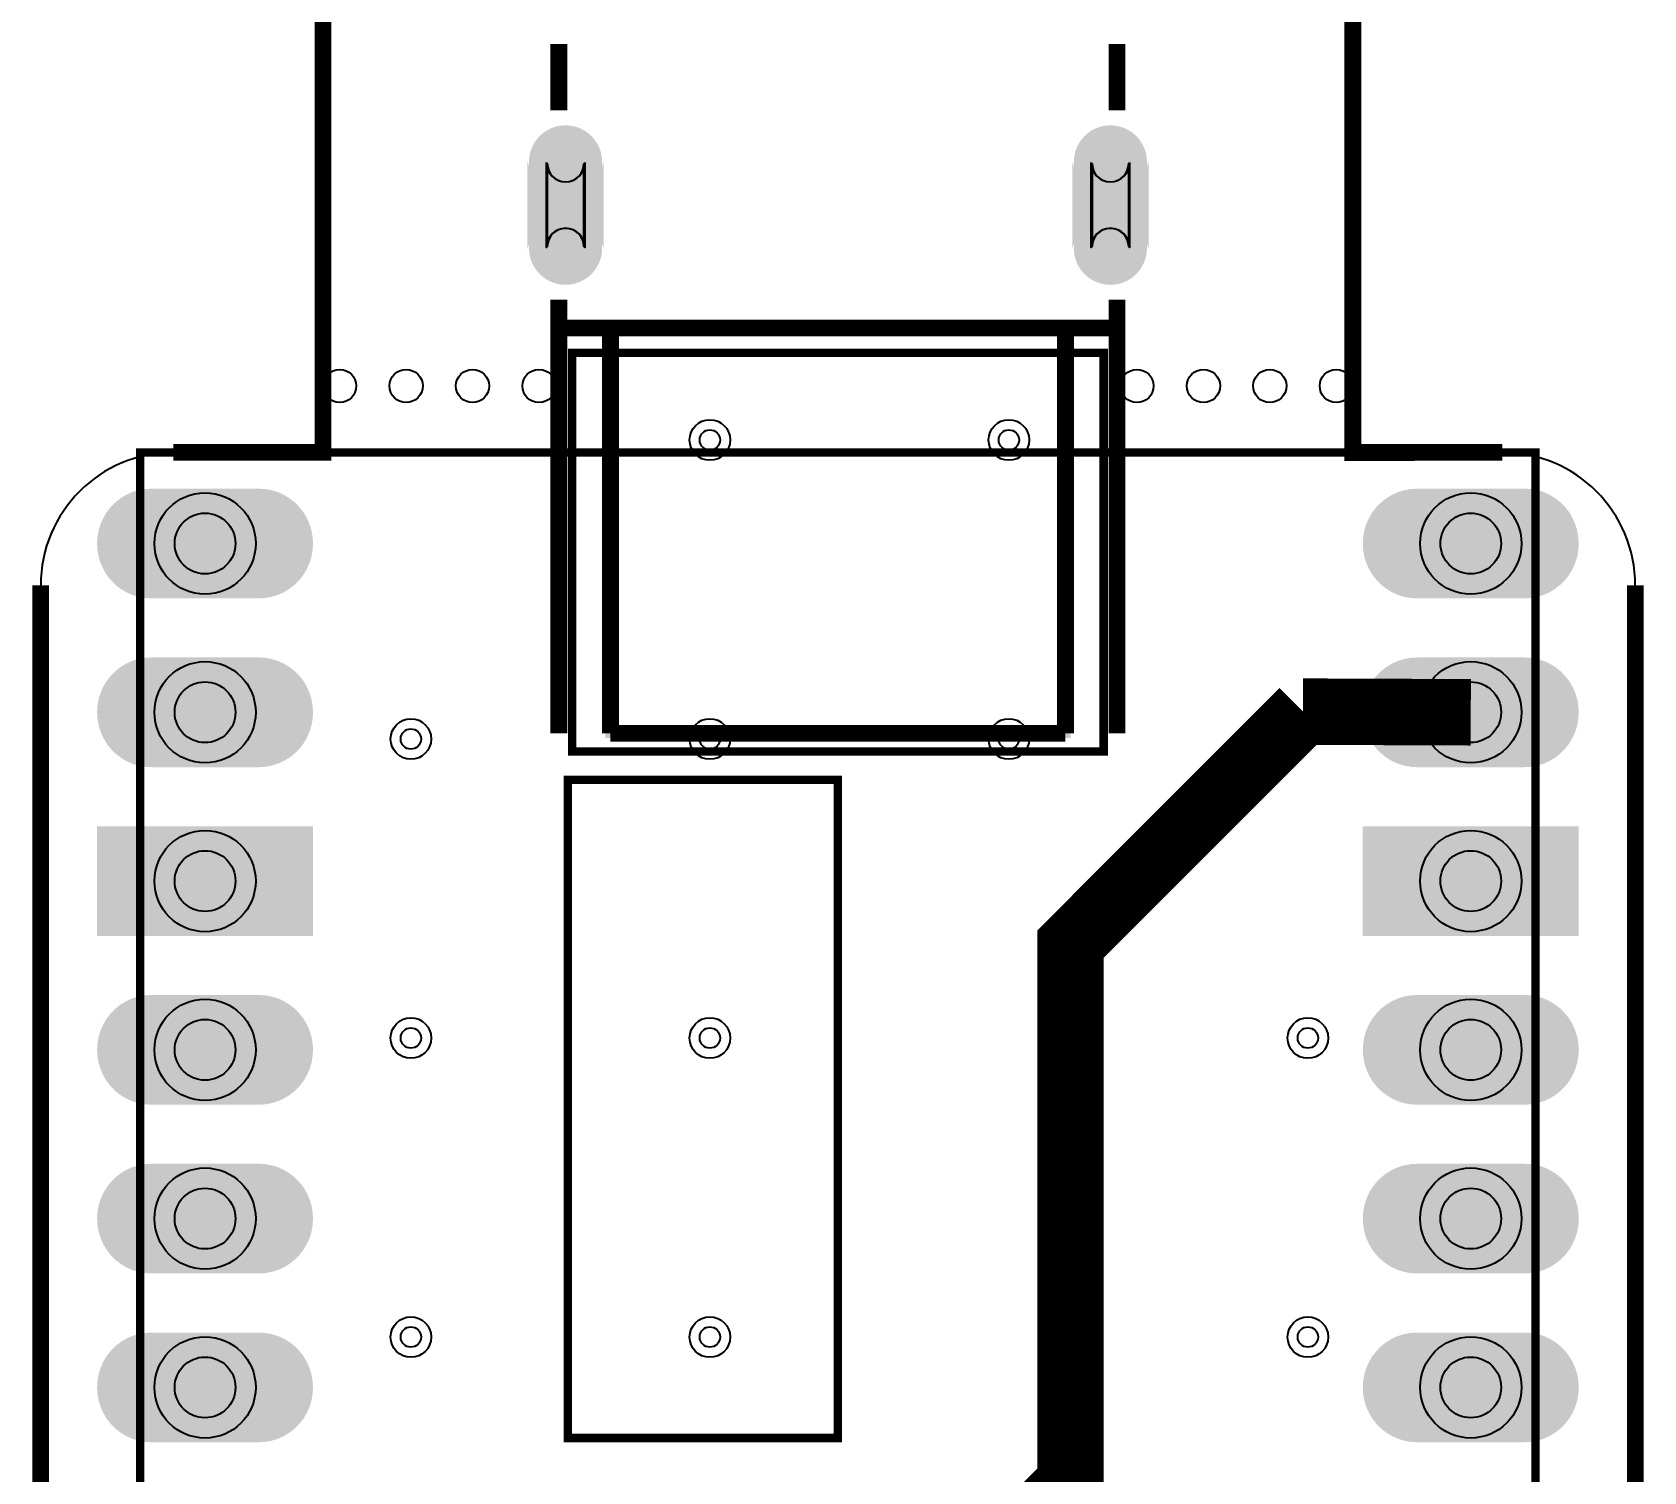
# Model space of a CAD drawing. Header units: millimetres. Extents: x -2 to 26, y -1 to 107.
# Drawn here: x -0.13 to 24.13, y 58.66 to 80.32 of the extents above; entities that cross this region are included whole.
import ezdxf

# ---------------------------------------------------------------- set-up
doc = ezdxf.new("R2010")
doc.units = ezdxf.units.MM
for name, color, linetype, true_color in [('BoardOutLine', 7, 'Continuous', 0xff00ff), ('BottomSolderMaskLayer', 7, 'Continuous', 0xaa00ff), ('Document', 7, 'Continuous', 0xffffff), ('Hole', 7, 'Continuous', 0x222222), ('Multi-Layer', 7, 'Continuous', 0xc0c0c0), ('TopLayer', 7, 'Continuous', 0xff0000), ('TopPasteMaskLayer', 7, 'Continuous', 0x808080), ('TopSilkLayer', 7, 'Continuous', 0xffcc00), ('TopSolderMaskLayer', 7, 'Continuous', 0x800080)]:
    doc.layers.add(name, color=color, linetype=linetype, true_color=true_color)

msp = doc.modelspace()

# ---------------------------------------------------------------- hatches: boundary and pattern name
at = {"layer": 'BottomSolderMaskLayer'}
for points in [[(8.475, 78.386, -0.785398), (7.325, 78.386), (7.325, 77.059, -0.785398), (8.475, 77.059)], [(16.675, 78.386, -0.785398), (15.525, 78.386), (15.525, 77.059, -0.785398), (16.675, 77.059)], [(1.712, 72.629, 1), (3.236, 72.629, 1)], [(20.762, 72.629, 1), (22.286, 72.629, 1)], [(1.712, 70.089, 1), (3.236, 70.089, 1)], [(20.762, 70.089, 1), (22.286, 70.089, 1)], [(1.712, 67.549, 1), (3.236, 67.549, 1)], [(20.762, 67.549, 1), (22.286, 67.549, 1)], [(1.712, 65.009, 1), (3.236, 65.009, 1)], [(20.762, 65.009, 1), (22.286, 65.009, 1)], [(1.712, 62.469, 1), (3.236, 62.469, 1)], [(20.762, 62.469, 1), (22.286, 62.469, 1)], [(1.712, 59.929, 1), (3.236, 59.929, 1)], [(20.762, 59.929, 1), (22.286, 59.929, 1)]]:
    msp.add_hatch(color=256, dxfattribs=at).paths.add_polyline_path(points)
at = {"layer": 'Document'}
msp.add_hatch(color=256, dxfattribs=at).paths.add_polyline_path([(15.5, 76), (15.3, 76), (15.3, 69.9), (8.7, 69.9), (8.7, 76), (8.5, 76), (8.5, 69.7), (15.5, 69.7)])
at = {"layer": 'Multi-Layer'}
for points in [[(8.45, 78.372, -0.785398), (7.35, 78.372), (7.35, 77.072, -0.785398), (8.45, 77.072)], [(16.65, 78.372, -0.785398), (15.55, 78.372), (15.55, 77.072, -0.785398), (16.65, 77.072)], [(1.712, 72.629, 1), (3.236, 72.629, 1)], [(20.762, 72.629, 1), (22.286, 72.629, 1)], [(1.712, 70.089, 1), (3.236, 70.089, 1)], [(20.762, 70.089, 1), (22.286, 70.089, 1)], [(1.712, 67.549, 1), (3.236, 67.549, 1)], [(20.762, 67.549, 1), (22.286, 67.549, 1)], [(1.712, 65.009, 1), (3.236, 65.009, 1)], [(20.762, 65.009, 1), (22.286, 65.009, 1)], [(1.712, 62.469, 1), (3.236, 62.469, 1)], [(20.762, 62.469, 1), (22.286, 62.469, 1)], [(1.712, 59.929, 1), (3.236, 59.929, 1)], [(20.762, 59.929, 1), (22.286, 59.929, 1)]]:
    msp.add_hatch(color=256, dxfattribs=at).paths.add_polyline_path(points)
at = {"layer": 'TopLayer'}
for points in [[(1.674, 71.829), (1.578, 71.835), (1.483, 71.852), (1.39, 71.881), (1.302, 71.92), (1.219, 71.971), (1.144, 72.03), (1.075, 72.098), (1.015, 72.174), (0.966, 72.257), (0.926, 72.345), (0.897, 72.437), (0.88, 72.532), (0.874, 72.629), (0.874, 72.629), (0.88, 72.725), (0.897, 72.82), (0.926, 72.913), (0.966, 73.001), (1.015, 73.083), (1.075, 73.159), (1.144, 73.228), (1.219, 73.287), (1.302, 73.337), (1.39, 73.377), (1.483, 73.406), (1.578, 73.423), (1.674, 73.429), (3.274, 73.429), (3.37, 73.423), (3.465, 73.406), (3.558, 73.377), (3.646, 73.337), (3.728, 73.287), (3.804, 73.228), (3.873, 73.159), (3.932, 73.083), (3.982, 73.001), (4.022, 72.913), (4.051, 72.82), (4.068, 72.725), (4.074, 72.629), (4.074, 72.629), (4.068, 72.532), (4.051, 72.437), (4.022, 72.345), (3.982, 72.257), (3.932, 72.174), (3.873, 72.098), (3.804, 72.03), (3.728, 71.971), (3.646, 71.92), (3.558, 71.881), (3.465, 71.852), (3.37, 71.835), (3.274, 71.829)], [(20.724, 71.829), (20.628, 71.835), (20.533, 71.852), (20.44, 71.881), (20.352, 71.92), (20.269, 71.971), (20.194, 72.03), (20.125, 72.098), (20.066, 72.174), (20.015, 72.257), (19.976, 72.345), (19.947, 72.437), (19.93, 72.532), (19.924, 72.629), (19.924, 72.629), (19.93, 72.725), (19.947, 72.82), (19.976, 72.913), (20.015, 73.001), (20.066, 73.083), (20.125, 73.159), (20.194, 73.228), (20.269, 73.287), (20.352, 73.337), (20.44, 73.377), (20.533, 73.406), (20.628, 73.423), (20.724, 73.429), (22.324, 73.429), (22.42, 73.423), (22.515, 73.406), (22.608, 73.377), (22.696, 73.337), (22.779, 73.287), (22.854, 73.228), (22.923, 73.159), (22.982, 73.083), (23.032, 73.001), (23.072, 72.913), (23.101, 72.82), (23.118, 72.725), (23.124, 72.629), (23.124, 72.629), (23.118, 72.532), (23.101, 72.437), (23.072, 72.345), (23.032, 72.257), (22.982, 72.174), (22.923, 72.098), (22.854, 72.03), (22.779, 71.971), (22.696, 71.92), (22.608, 71.881), (22.515, 71.852), (22.42, 71.835), (22.324, 71.829)], [(1.674, 69.289), (1.578, 69.295), (1.483, 69.312), (1.39, 69.341), (1.302, 69.38), (1.219, 69.431), (1.144, 69.49), (1.075, 69.558), (1.015, 69.634), (0.966, 69.717), (0.926, 69.805), (0.897, 69.897), (0.88, 69.992), (0.874, 70.089), (0.874, 70.089), (0.88, 70.185), (0.897, 70.28), (0.926, 70.373), (0.966, 70.461), (1.015, 70.543), (1.075, 70.619), (1.144, 70.688), (1.219, 70.747), (1.302, 70.797), (1.39, 70.837), (1.483, 70.866), (1.578, 70.883), (1.674, 70.889), (3.274, 70.889), (3.37, 70.883), (3.465, 70.866), (3.558, 70.837), (3.646, 70.797), (3.728, 70.747), (3.804, 70.688), (3.873, 70.619), (3.932, 70.543), (3.982, 70.461), (4.022, 70.373), (4.051, 70.28), (4.068, 70.185), (4.074, 70.089), (4.074, 70.089), (4.068, 69.992), (4.051, 69.897), (4.022, 69.805), (3.982, 69.717), (3.932, 69.634), (3.873, 69.558), (3.804, 69.49), (3.728, 69.431), (3.646, 69.38), (3.558, 69.341), (3.465, 69.312), (3.37, 69.295), (3.274, 69.289)], [(20.724, 69.289), (20.628, 69.295), (20.533, 69.312), (20.44, 69.341), (20.352, 69.38), (20.269, 69.431), (20.194, 69.49), (20.125, 69.558), (20.066, 69.634), (20.015, 69.717), (19.976, 69.805), (19.947, 69.897), (19.93, 69.992), (19.924, 70.089), (19.924, 70.089), (19.93, 70.185), (19.947, 70.28), (19.976, 70.373), (20.015, 70.461), (20.066, 70.543), (20.125, 70.619), (20.194, 70.688), (20.269, 70.747), (20.352, 70.797), (20.44, 70.837), (20.533, 70.866), (20.628, 70.883), (20.724, 70.889), (22.324, 70.889), (22.42, 70.883), (22.515, 70.866), (22.608, 70.837), (22.696, 70.797), (22.779, 70.747), (22.854, 70.688), (22.923, 70.619), (22.982, 70.543), (23.032, 70.461), (23.072, 70.373), (23.101, 70.28), (23.118, 70.185), (23.124, 70.089), (23.124, 70.089), (23.118, 69.992), (23.101, 69.897), (23.072, 69.805), (23.032, 69.717), (22.982, 69.634), (22.923, 69.558), (22.854, 69.49), (22.779, 69.431), (22.696, 69.38), (22.608, 69.341), (22.515, 69.312), (22.42, 69.295), (22.324, 69.289)], [(0.874, 66.749), (0.874, 68.349), (4.074, 68.349), (4.074, 66.749)], [(19.924, 66.749), (19.924, 68.349), (23.124, 68.349), (23.124, 66.749)], [(1.674, 64.209), (1.578, 64.215), (1.483, 64.232), (1.39, 64.261), (1.302, 64.3), (1.219, 64.351), (1.144, 64.41), (1.075, 64.478), (1.015, 64.554), (0.966, 64.637), (0.926, 64.725), (0.897, 64.817), (0.88, 64.912), (0.874, 65.009), (0.874, 65.009), (0.88, 65.105), (0.897, 65.2), (0.926, 65.293), (0.966, 65.381), (1.015, 65.463), (1.075, 65.539), (1.144, 65.608), (1.219, 65.667), (1.302, 65.717), (1.39, 65.757), (1.483, 65.786), (1.578, 65.803), (1.674, 65.809), (3.274, 65.809), (3.37, 65.803), (3.465, 65.786), (3.558, 65.757), (3.646, 65.717), (3.728, 65.667), (3.804, 65.608), (3.873, 65.539), (3.932, 65.463), (3.982, 65.381), (4.022, 65.293), (4.051, 65.2), (4.068, 65.105), (4.074, 65.009), (4.074, 65.009), (4.068, 64.912), (4.051, 64.817), (4.022, 64.725), (3.982, 64.637), (3.932, 64.554), (3.873, 64.478), (3.804, 64.41), (3.728, 64.351), (3.646, 64.3), (3.558, 64.261), (3.465, 64.232), (3.37, 64.215), (3.274, 64.209)], [(20.724, 64.209), (20.628, 64.215), (20.533, 64.232), (20.44, 64.261), (20.352, 64.3), (20.269, 64.351), (20.194, 64.41), (20.125, 64.478), (20.066, 64.554), (20.015, 64.637), (19.976, 64.725), (19.947, 64.817), (19.93, 64.912), (19.924, 65.009), (19.924, 65.009), (19.93, 65.105), (19.947, 65.2), (19.976, 65.293), (20.015, 65.381), (20.066, 65.463), (20.125, 65.539), (20.194, 65.608), (20.269, 65.667), (20.352, 65.717), (20.44, 65.757), (20.533, 65.786), (20.628, 65.803), (20.724, 65.809), (22.324, 65.809), (22.42, 65.803), (22.515, 65.786), (22.608, 65.757), (22.696, 65.717), (22.779, 65.667), (22.854, 65.608), (22.923, 65.539), (22.982, 65.463), (23.032, 65.381), (23.072, 65.293), (23.101, 65.2), (23.118, 65.105), (23.124, 65.009), (23.124, 65.009), (23.118, 64.912), (23.101, 64.817), (23.072, 64.725), (23.032, 64.637), (22.982, 64.554), (22.923, 64.478), (22.854, 64.41), (22.779, 64.351), (22.696, 64.3), (22.608, 64.261), (22.515, 64.232), (22.42, 64.215), (22.324, 64.209)], [(1.674, 61.669), (1.578, 61.675), (1.483, 61.692), (1.39, 61.721), (1.302, 61.76), (1.219, 61.811), (1.144, 61.87), (1.075, 61.938), (1.015, 62.014), (0.966, 62.097), (0.926, 62.185), (0.897, 62.277), (0.88, 62.372), (0.874, 62.469), (0.874, 62.469), (0.88, 62.565), (0.897, 62.66), (0.926, 62.753), (0.966, 62.841), (1.015, 62.923), (1.075, 62.999), (1.144, 63.068), (1.219, 63.127), (1.302, 63.177), (1.39, 63.217), (1.483, 63.246), (1.578, 63.263), (1.674, 63.269), (3.274, 63.269), (3.37, 63.263), (3.465, 63.246), (3.558, 63.217), (3.646, 63.177), (3.728, 63.127), (3.804, 63.068), (3.873, 62.999), (3.932, 62.923), (3.982, 62.841), (4.022, 62.753), (4.051, 62.66), (4.068, 62.565), (4.074, 62.469), (4.074, 62.469), (4.068, 62.372), (4.051, 62.277), (4.022, 62.185), (3.982, 62.097), (3.932, 62.014), (3.873, 61.938), (3.804, 61.87), (3.728, 61.811), (3.646, 61.76), (3.558, 61.721), (3.465, 61.692), (3.37, 61.675), (3.274, 61.669)], [(20.724, 61.669), (20.628, 61.675), (20.533, 61.692), (20.44, 61.721), (20.352, 61.76), (20.269, 61.811), (20.194, 61.87), (20.125, 61.938), (20.066, 62.014), (20.015, 62.097), (19.976, 62.185), (19.947, 62.277), (19.93, 62.372), (19.924, 62.469), (19.924, 62.469), (19.93, 62.565), (19.947, 62.66), (19.976, 62.753), (20.015, 62.841), (20.066, 62.923), (20.125, 62.999), (20.194, 63.068), (20.269, 63.127), (20.352, 63.177), (20.44, 63.217), (20.533, 63.246), (20.628, 63.263), (20.724, 63.269), (22.324, 63.269), (22.42, 63.263), (22.515, 63.246), (22.608, 63.217), (22.696, 63.177), (22.779, 63.127), (22.854, 63.068), (22.923, 62.999), (22.982, 62.923), (23.032, 62.841), (23.072, 62.753), (23.101, 62.66), (23.118, 62.565), (23.124, 62.469), (23.124, 62.469), (23.118, 62.372), (23.101, 62.277), (23.072, 62.185), (23.032, 62.097), (22.982, 62.014), (22.923, 61.938), (22.854, 61.87), (22.779, 61.811), (22.696, 61.76), (22.608, 61.721), (22.515, 61.692), (22.42, 61.675), (22.324, 61.669)], [(1.674, 59.129), (1.578, 59.135), (1.483, 59.152), (1.39, 59.181), (1.302, 59.22), (1.219, 59.271), (1.144, 59.33), (1.075, 59.398), (1.015, 59.474), (0.966, 59.557), (0.926, 59.645), (0.897, 59.737), (0.88, 59.832), (0.874, 59.929), (0.874, 59.929), (0.88, 60.025), (0.897, 60.12), (0.926, 60.213), (0.966, 60.301), (1.015, 60.383), (1.075, 60.459), (1.144, 60.528), (1.219, 60.587), (1.302, 60.637), (1.39, 60.677), (1.483, 60.706), (1.578, 60.723), (1.674, 60.729), (3.274, 60.729), (3.37, 60.723), (3.465, 60.706), (3.558, 60.677), (3.646, 60.637), (3.728, 60.587), (3.804, 60.528), (3.873, 60.459), (3.932, 60.383), (3.982, 60.301), (4.022, 60.213), (4.051, 60.12), (4.068, 60.025), (4.074, 59.929), (4.074, 59.929), (4.068, 59.832), (4.051, 59.737), (4.022, 59.645), (3.982, 59.557), (3.932, 59.474), (3.873, 59.398), (3.804, 59.33), (3.728, 59.271), (3.646, 59.22), (3.558, 59.181), (3.465, 59.152), (3.37, 59.135), (3.274, 59.129)], [(20.724, 59.129), (20.628, 59.135), (20.533, 59.152), (20.44, 59.181), (20.352, 59.22), (20.269, 59.271), (20.194, 59.33), (20.125, 59.398), (20.066, 59.474), (20.015, 59.557), (19.976, 59.645), (19.947, 59.737), (19.93, 59.832), (19.924, 59.929), (19.924, 59.929), (19.93, 60.025), (19.947, 60.12), (19.976, 60.213), (20.015, 60.301), (20.066, 60.383), (20.125, 60.459), (20.194, 60.528), (20.269, 60.587), (20.352, 60.637), (20.44, 60.677), (20.533, 60.706), (20.628, 60.723), (20.724, 60.729), (22.324, 60.729), (22.42, 60.723), (22.515, 60.706), (22.608, 60.677), (22.696, 60.637), (22.779, 60.587), (22.854, 60.528), (22.923, 60.459), (22.982, 60.383), (23.032, 60.301), (23.072, 60.213), (23.101, 60.12), (23.118, 60.025), (23.124, 59.929), (23.124, 59.929), (23.118, 59.832), (23.101, 59.737), (23.072, 59.645), (23.032, 59.557), (22.982, 59.474), (22.923, 59.398), (22.854, 59.33), (22.779, 59.271), (22.696, 59.22), (22.608, 59.181), (22.515, 59.152), (22.42, 59.135), (22.324, 59.129)]]:
    msp.add_hatch(color=256, dxfattribs=at).paths.add_polyline_path(points)
at = {"layer": 'TopPasteMaskLayer'}
for points in [[(7.941, 78.921), (7.914, 78.922), (7.886, 78.922), (7.859, 78.921), (7.832, 78.918), (7.804, 78.914), (7.778, 78.909), (7.751, 78.902), (7.725, 78.894), (7.699, 78.885), (7.674, 78.874), (7.649, 78.862), (7.625, 78.849), (7.602, 78.835), (7.579, 78.819), (7.557, 78.803), (7.536, 78.785), (7.516, 78.766), (7.497, 78.747), (7.479, 78.726), (7.462, 78.705), (7.446, 78.682), (7.431, 78.659), (7.417, 78.636), (7.404, 78.611), (7.393, 78.586), (7.383, 78.561), (7.374, 78.535), (7.367, 78.508), (7.361, 78.482), (7.356, 78.455), (7.353, 78.427), (7.351, 78.4), (7.35, 78.373), (7.35, 77.073), (7.351, 77.045), (7.353, 77.018), (7.356, 76.991), (7.361, 76.964), (7.367, 76.937), (7.374, 76.91), (7.383, 76.885), (7.393, 76.859), (7.404, 76.834), (7.417, 76.81), (7.431, 76.786), (7.446, 76.763), (7.462, 76.741), (7.479, 76.719), (7.497, 76.699), (7.516, 76.679), (7.536, 76.66), (7.557, 76.643), (7.579, 76.626), (7.602, 76.611), (7.625, 76.596), (7.649, 76.583), (7.674, 76.571), (7.699, 76.561), (7.725, 76.551), (7.751, 76.543), (7.778, 76.536), (7.804, 76.531), (7.832, 76.527), (7.859, 76.524), (7.886, 76.523), (7.914, 76.523), (7.941, 76.524), (7.968, 76.527), (7.996, 76.531), (8.022, 76.536), (8.049, 76.543), (8.075, 76.551), (8.101, 76.561), (8.126, 76.571), (8.151, 76.583), (8.175, 76.596), (8.198, 76.611), (8.221, 76.626), (8.243, 76.643), (8.264, 76.66), (8.284, 76.679), (8.303, 76.699), (8.321, 76.719), (8.338, 76.741), (8.354, 76.763), (8.369, 76.786), (8.383, 76.81), (8.396, 76.834), (8.407, 76.859), (8.417, 76.885), (8.426, 76.91), (8.433, 76.937), (8.439, 76.964), (8.444, 76.991), (8.447, 77.018), (8.449, 77.045), (8.45, 77.073), (8.45, 78.373), (8.449, 78.4), (8.447, 78.427), (8.444, 78.455), (8.439, 78.482), (8.433, 78.508), (8.426, 78.535), (8.417, 78.561), (8.407, 78.586), (8.396, 78.611), (8.383, 78.636), (8.369, 78.659), (8.354, 78.682), (8.338, 78.705), (8.321, 78.726), (8.303, 78.747), (8.284, 78.766), (8.264, 78.785), (8.243, 78.803), (8.221, 78.819), (8.198, 78.835), (8.175, 78.849), (8.151, 78.862), (8.126, 78.874), (8.101, 78.885), (8.075, 78.894), (8.049, 78.902), (8.022, 78.909), (7.996, 78.914), (7.968, 78.918)], [(16.086, 78.922), (16.059, 78.921), (16.032, 78.918), (16.004, 78.914), (15.978, 78.909), (15.951, 78.902), (15.925, 78.894), (15.899, 78.885), (15.874, 78.874), (15.849, 78.862), (15.825, 78.849), (15.802, 78.835), (15.779, 78.819), (15.757, 78.803), (15.736, 78.785), (15.716, 78.766), (15.697, 78.747), (15.679, 78.726), (15.662, 78.705), (15.646, 78.682), (15.631, 78.659), (15.617, 78.636), (15.604, 78.611), (15.593, 78.586), (15.583, 78.561), (15.574, 78.535), (15.567, 78.508), (15.561, 78.482), (15.556, 78.455), (15.553, 78.427), (15.551, 78.4), (15.55, 78.373), (15.55, 77.073), (15.551, 77.045), (15.553, 77.018), (15.556, 76.991), (15.561, 76.964), (15.567, 76.937), (15.574, 76.91), (15.583, 76.885), (15.593, 76.859), (15.604, 76.834), (15.617, 76.81), (15.631, 76.786), (15.646, 76.763), (15.662, 76.741), (15.679, 76.719), (15.697, 76.699), (15.716, 76.679), (15.736, 76.66), (15.757, 76.643), (15.779, 76.626), (15.802, 76.611), (15.825, 76.596), (15.849, 76.583), (15.874, 76.571), (15.899, 76.561), (15.925, 76.551), (15.951, 76.543), (15.978, 76.536), (16.004, 76.531), (16.032, 76.527), (16.059, 76.524), (16.086, 76.523), (16.114, 76.523), (16.141, 76.524), (16.168, 76.527), (16.196, 76.531), (16.222, 76.536), (16.249, 76.543), (16.275, 76.551), (16.301, 76.561), (16.326, 76.571), (16.351, 76.583), (16.375, 76.596), (16.398, 76.611), (16.421, 76.626), (16.443, 76.643), (16.464, 76.66), (16.484, 76.679), (16.503, 76.699), (16.521, 76.719), (16.538, 76.741), (16.554, 76.763), (16.569, 76.786), (16.583, 76.81), (16.596, 76.834), (16.607, 76.859), (16.617, 76.885), (16.626, 76.91), (16.633, 76.937), (16.639, 76.964), (16.644, 76.991), (16.647, 77.018), (16.649, 77.045), (16.65, 77.073), (16.65, 78.373), (16.649, 78.4), (16.647, 78.427), (16.644, 78.455), (16.639, 78.482), (16.633, 78.508), (16.626, 78.535), (16.617, 78.561), (16.607, 78.586), (16.596, 78.611), (16.583, 78.636), (16.569, 78.659), (16.554, 78.682), (16.538, 78.705), (16.521, 78.726), (16.503, 78.747), (16.484, 78.766), (16.464, 78.785), (16.443, 78.803), (16.421, 78.819), (16.398, 78.835), (16.375, 78.849), (16.351, 78.862), (16.326, 78.874), (16.301, 78.885), (16.275, 78.894), (16.249, 78.902), (16.222, 78.909), (16.196, 78.914), (16.168, 78.918), (16.141, 78.921), (16.114, 78.922)], [(1.674, 71.829), (1.578, 71.835), (1.483, 71.852), (1.39, 71.881), (1.302, 71.92), (1.219, 71.971), (1.144, 72.03), (1.075, 72.098), (1.015, 72.174), (0.966, 72.257), (0.926, 72.345), (0.897, 72.437), (0.88, 72.532), (0.874, 72.629), (0.874, 72.629), (0.88, 72.725), (0.897, 72.82), (0.926, 72.913), (0.966, 73.001), (1.015, 73.083), (1.075, 73.159), (1.144, 73.228), (1.219, 73.287), (1.302, 73.337), (1.39, 73.377), (1.483, 73.406), (1.578, 73.423), (1.674, 73.429), (3.274, 73.429), (3.37, 73.423), (3.465, 73.406), (3.558, 73.377), (3.646, 73.337), (3.728, 73.287), (3.804, 73.228), (3.873, 73.159), (3.932, 73.083), (3.982, 73.001), (4.022, 72.913), (4.051, 72.82), (4.068, 72.725), (4.074, 72.629), (4.074, 72.629), (4.068, 72.532), (4.051, 72.437), (4.022, 72.345), (3.982, 72.257), (3.932, 72.174), (3.873, 72.098), (3.804, 72.03), (3.728, 71.971), (3.646, 71.92), (3.558, 71.881), (3.465, 71.852), (3.37, 71.835), (3.274, 71.829)], [(20.724, 71.829), (20.628, 71.835), (20.533, 71.852), (20.44, 71.881), (20.352, 71.92), (20.269, 71.971), (20.194, 72.03), (20.125, 72.098), (20.066, 72.174), (20.015, 72.257), (19.976, 72.345), (19.947, 72.437), (19.93, 72.532), (19.924, 72.629), (19.924, 72.629), (19.93, 72.725), (19.947, 72.82), (19.976, 72.913), (20.015, 73.001), (20.066, 73.083), (20.125, 73.159), (20.194, 73.228), (20.269, 73.287), (20.352, 73.337), (20.44, 73.377), (20.533, 73.406), (20.628, 73.423), (20.724, 73.429), (22.324, 73.429), (22.42, 73.423), (22.515, 73.406), (22.608, 73.377), (22.696, 73.337), (22.779, 73.287), (22.854, 73.228), (22.923, 73.159), (22.982, 73.083), (23.032, 73.001), (23.072, 72.913), (23.101, 72.82), (23.118, 72.725), (23.124, 72.629), (23.124, 72.629), (23.118, 72.532), (23.101, 72.437), (23.072, 72.345), (23.032, 72.257), (22.982, 72.174), (22.923, 72.098), (22.854, 72.03), (22.779, 71.971), (22.696, 71.92), (22.608, 71.881), (22.515, 71.852), (22.42, 71.835), (22.324, 71.829)], [(1.674, 69.289), (1.578, 69.295), (1.483, 69.312), (1.39, 69.341), (1.302, 69.38), (1.219, 69.431), (1.144, 69.49), (1.075, 69.558), (1.015, 69.634), (0.966, 69.717), (0.926, 69.805), (0.897, 69.897), (0.88, 69.992), (0.874, 70.089), (0.874, 70.089), (0.88, 70.185), (0.897, 70.28), (0.926, 70.373), (0.966, 70.461), (1.015, 70.543), (1.075, 70.619), (1.144, 70.688), (1.219, 70.747), (1.302, 70.797), (1.39, 70.837), (1.483, 70.866), (1.578, 70.883), (1.674, 70.889), (3.274, 70.889), (3.37, 70.883), (3.465, 70.866), (3.558, 70.837), (3.646, 70.797), (3.728, 70.747), (3.804, 70.688), (3.873, 70.619), (3.932, 70.543), (3.982, 70.461), (4.022, 70.373), (4.051, 70.28), (4.068, 70.185), (4.074, 70.089), (4.074, 70.089), (4.068, 69.992), (4.051, 69.897), (4.022, 69.805), (3.982, 69.717), (3.932, 69.634), (3.873, 69.558), (3.804, 69.49), (3.728, 69.431), (3.646, 69.38), (3.558, 69.341), (3.465, 69.312), (3.37, 69.295), (3.274, 69.289)], [(20.724, 69.289), (20.628, 69.295), (20.533, 69.312), (20.44, 69.341), (20.352, 69.38), (20.269, 69.431), (20.194, 69.49), (20.125, 69.558), (20.066, 69.634), (20.015, 69.717), (19.976, 69.805), (19.947, 69.897), (19.93, 69.992), (19.924, 70.089), (19.924, 70.089), (19.93, 70.185), (19.947, 70.28), (19.976, 70.373), (20.015, 70.461), (20.066, 70.543), (20.125, 70.619), (20.194, 70.688), (20.269, 70.747), (20.352, 70.797), (20.44, 70.837), (20.533, 70.866), (20.628, 70.883), (20.724, 70.889), (22.324, 70.889), (22.42, 70.883), (22.515, 70.866), (22.608, 70.837), (22.696, 70.797), (22.779, 70.747), (22.854, 70.688), (22.923, 70.619), (22.982, 70.543), (23.032, 70.461), (23.072, 70.373), (23.101, 70.28), (23.118, 70.185), (23.124, 70.089), (23.124, 70.089), (23.118, 69.992), (23.101, 69.897), (23.072, 69.805), (23.032, 69.717), (22.982, 69.634), (22.923, 69.558), (22.854, 69.49), (22.779, 69.431), (22.696, 69.38), (22.608, 69.341), (22.515, 69.312), (22.42, 69.295), (22.324, 69.289)], [(0.874, 66.749), (0.874, 68.349), (4.074, 68.349), (4.074, 66.749)], [(19.924, 66.749), (19.924, 68.349), (23.124, 68.349), (23.124, 66.749)], [(1.674, 64.209), (1.578, 64.215), (1.483, 64.232), (1.39, 64.261), (1.302, 64.3), (1.219, 64.351), (1.144, 64.41), (1.075, 64.478), (1.015, 64.554), (0.966, 64.637), (0.926, 64.725), (0.897, 64.817), (0.88, 64.912), (0.874, 65.009), (0.874, 65.009), (0.88, 65.105), (0.897, 65.2), (0.926, 65.293), (0.966, 65.381), (1.015, 65.463), (1.075, 65.539), (1.144, 65.608), (1.219, 65.667), (1.302, 65.717), (1.39, 65.757), (1.483, 65.786), (1.578, 65.803), (1.674, 65.809), (3.274, 65.809), (3.37, 65.803), (3.465, 65.786), (3.558, 65.757), (3.646, 65.717), (3.728, 65.667), (3.804, 65.608), (3.873, 65.539), (3.932, 65.463), (3.982, 65.381), (4.022, 65.293), (4.051, 65.2), (4.068, 65.105), (4.074, 65.009), (4.074, 65.009), (4.068, 64.912), (4.051, 64.817), (4.022, 64.725), (3.982, 64.637), (3.932, 64.554), (3.873, 64.478), (3.804, 64.41), (3.728, 64.351), (3.646, 64.3), (3.558, 64.261), (3.465, 64.232), (3.37, 64.215), (3.274, 64.209)], [(20.724, 64.209), (20.628, 64.215), (20.533, 64.232), (20.44, 64.261), (20.352, 64.3), (20.269, 64.351), (20.194, 64.41), (20.125, 64.478), (20.066, 64.554), (20.015, 64.637), (19.976, 64.725), (19.947, 64.817), (19.93, 64.912), (19.924, 65.009), (19.924, 65.009), (19.93, 65.105), (19.947, 65.2), (19.976, 65.293), (20.015, 65.381), (20.066, 65.463), (20.125, 65.539), (20.194, 65.608), (20.269, 65.667), (20.352, 65.717), (20.44, 65.757), (20.533, 65.786), (20.628, 65.803), (20.724, 65.809), (22.324, 65.809), (22.42, 65.803), (22.515, 65.786), (22.608, 65.757), (22.696, 65.717), (22.779, 65.667), (22.854, 65.608), (22.923, 65.539), (22.982, 65.463), (23.032, 65.381), (23.072, 65.293), (23.101, 65.2), (23.118, 65.105), (23.124, 65.009), (23.124, 65.009), (23.118, 64.912), (23.101, 64.817), (23.072, 64.725), (23.032, 64.637), (22.982, 64.554), (22.923, 64.478), (22.854, 64.41), (22.779, 64.351), (22.696, 64.3), (22.608, 64.261), (22.515, 64.232), (22.42, 64.215), (22.324, 64.209)], [(1.674, 61.669), (1.578, 61.675), (1.483, 61.692), (1.39, 61.721), (1.302, 61.76), (1.219, 61.811), (1.144, 61.87), (1.075, 61.938), (1.015, 62.014), (0.966, 62.097), (0.926, 62.185), (0.897, 62.277), (0.88, 62.372), (0.874, 62.469), (0.874, 62.469), (0.88, 62.565), (0.897, 62.66), (0.926, 62.753), (0.966, 62.841), (1.015, 62.923), (1.075, 62.999), (1.144, 63.068), (1.219, 63.127), (1.302, 63.177), (1.39, 63.217), (1.483, 63.246), (1.578, 63.263), (1.674, 63.269), (3.274, 63.269), (3.37, 63.263), (3.465, 63.246), (3.558, 63.217), (3.646, 63.177), (3.728, 63.127), (3.804, 63.068), (3.873, 62.999), (3.932, 62.923), (3.982, 62.841), (4.022, 62.753), (4.051, 62.66), (4.068, 62.565), (4.074, 62.469), (4.074, 62.469), (4.068, 62.372), (4.051, 62.277), (4.022, 62.185), (3.982, 62.097), (3.932, 62.014), (3.873, 61.938), (3.804, 61.87), (3.728, 61.811), (3.646, 61.76), (3.558, 61.721), (3.465, 61.692), (3.37, 61.675), (3.274, 61.669)], [(20.724, 61.669), (20.628, 61.675), (20.533, 61.692), (20.44, 61.721), (20.352, 61.76), (20.269, 61.811), (20.194, 61.87), (20.125, 61.938), (20.066, 62.014), (20.015, 62.097), (19.976, 62.185), (19.947, 62.277), (19.93, 62.372), (19.924, 62.469), (19.924, 62.469), (19.93, 62.565), (19.947, 62.66), (19.976, 62.753), (20.015, 62.841), (20.066, 62.923), (20.125, 62.999), (20.194, 63.068), (20.269, 63.127), (20.352, 63.177), (20.44, 63.217), (20.533, 63.246), (20.628, 63.263), (20.724, 63.269), (22.324, 63.269), (22.42, 63.263), (22.515, 63.246), (22.608, 63.217), (22.696, 63.177), (22.779, 63.127), (22.854, 63.068), (22.923, 62.999), (22.982, 62.923), (23.032, 62.841), (23.072, 62.753), (23.101, 62.66), (23.118, 62.565), (23.124, 62.469), (23.124, 62.469), (23.118, 62.372), (23.101, 62.277), (23.072, 62.185), (23.032, 62.097), (22.982, 62.014), (22.923, 61.938), (22.854, 61.87), (22.779, 61.811), (22.696, 61.76), (22.608, 61.721), (22.515, 61.692), (22.42, 61.675), (22.324, 61.669)], [(1.674, 59.129), (1.578, 59.135), (1.483, 59.152), (1.39, 59.181), (1.302, 59.22), (1.219, 59.271), (1.144, 59.33), (1.075, 59.398), (1.015, 59.474), (0.966, 59.557), (0.926, 59.645), (0.897, 59.737), (0.88, 59.832), (0.874, 59.929), (0.874, 59.929), (0.88, 60.025), (0.897, 60.12), (0.926, 60.213), (0.966, 60.301), (1.015, 60.383), (1.075, 60.459), (1.144, 60.528), (1.219, 60.587), (1.302, 60.637), (1.39, 60.677), (1.483, 60.706), (1.578, 60.723), (1.674, 60.729), (3.274, 60.729), (3.37, 60.723), (3.465, 60.706), (3.558, 60.677), (3.646, 60.637), (3.728, 60.587), (3.804, 60.528), (3.873, 60.459), (3.932, 60.383), (3.982, 60.301), (4.022, 60.213), (4.051, 60.12), (4.068, 60.025), (4.074, 59.929), (4.074, 59.929), (4.068, 59.832), (4.051, 59.737), (4.022, 59.645), (3.982, 59.557), (3.932, 59.474), (3.873, 59.398), (3.804, 59.33), (3.728, 59.271), (3.646, 59.22), (3.558, 59.181), (3.465, 59.152), (3.37, 59.135), (3.274, 59.129)], [(20.724, 59.129), (20.628, 59.135), (20.533, 59.152), (20.44, 59.181), (20.352, 59.22), (20.269, 59.271), (20.194, 59.33), (20.125, 59.398), (20.066, 59.474), (20.015, 59.557), (19.976, 59.645), (19.947, 59.737), (19.93, 59.832), (19.924, 59.929), (19.924, 59.929), (19.93, 60.025), (19.947, 60.12), (19.976, 60.213), (20.015, 60.301), (20.066, 60.383), (20.125, 60.459), (20.194, 60.528), (20.269, 60.587), (20.352, 60.637), (20.44, 60.677), (20.533, 60.706), (20.628, 60.723), (20.724, 60.729), (22.324, 60.729), (22.42, 60.723), (22.515, 60.706), (22.608, 60.677), (22.696, 60.637), (22.779, 60.587), (22.854, 60.528), (22.923, 60.459), (22.982, 60.383), (23.032, 60.301), (23.072, 60.213), (23.101, 60.12), (23.118, 60.025), (23.124, 59.929), (23.124, 59.929), (23.118, 59.832), (23.101, 59.737), (23.072, 59.645), (23.032, 59.557), (22.982, 59.474), (22.923, 59.398), (22.854, 59.33), (22.779, 59.271), (22.696, 59.22), (22.608, 59.181), (22.515, 59.152), (22.42, 59.135), (22.324, 59.129)]]:
    msp.add_hatch(color=256, dxfattribs=at).paths.add_polyline_path(points)
at = {"layer": 'TopSolderMaskLayer'}
for points in [[(8.475, 78.386, -0.785398), (7.325, 78.386), (7.325, 77.059, -0.785398), (8.475, 77.059)], [(16.675, 78.386, -0.785398), (15.525, 78.386), (15.525, 77.059, -0.785398), (16.675, 77.059)], [(1.661, 71.803), (1.563, 71.809), (1.467, 71.828), (1.373, 71.857), (1.284, 71.898), (1.2, 71.95), (1.122, 72.011), (1.053, 72.081), (0.992, 72.16), (0.942, 72.245), (0.902, 72.336), (0.872, 72.431), (0.855, 72.529), (0.849, 72.629), (0.849, 72.629), (0.855, 72.728), (0.872, 72.827), (0.902, 72.922), (0.942, 73.013), (0.992, 73.098), (1.053, 73.176), (1.122, 73.247), (1.2, 73.308), (1.284, 73.36), (1.373, 73.401), (1.467, 73.43), (1.563, 73.448), (1.661, 73.454), (3.287, 73.454), (3.385, 73.448), (3.481, 73.43), (3.575, 73.401), (3.664, 73.36), (3.748, 73.308), (3.826, 73.247), (3.895, 73.176), (3.956, 73.098), (4.006, 73.013), (4.047, 72.922), (4.076, 72.827), (4.093, 72.728), (4.099, 72.629), (4.099, 72.629), (4.093, 72.529), (4.076, 72.431), (4.047, 72.336), (4.006, 72.245), (3.956, 72.16), (3.895, 72.081), (3.826, 72.011), (3.748, 71.95), (3.664, 71.898), (3.575, 71.857), (3.481, 71.828), (3.385, 71.809), (3.287, 71.803)], [(1.712, 72.629, 1), (3.236, 72.629, 1)], [(20.711, 71.803), (20.613, 71.809), (20.517, 71.828), (20.423, 71.857), (20.334, 71.898), (20.25, 71.95), (20.172, 72.011), (20.103, 72.081), (20.042, 72.16), (19.992, 72.245), (19.951, 72.336), (19.922, 72.431), (19.905, 72.529), (19.899, 72.629), (19.899, 72.629), (19.905, 72.728), (19.922, 72.827), (19.951, 72.922), (19.992, 73.013), (20.042, 73.098), (20.103, 73.176), (20.172, 73.247), (20.25, 73.308), (20.334, 73.36), (20.423, 73.401), (20.517, 73.43), (20.613, 73.448), (20.711, 73.454), (22.337, 73.454), (22.435, 73.448), (22.531, 73.43), (22.625, 73.401), (22.714, 73.36), (22.798, 73.308), (22.876, 73.247), (22.945, 73.176), (23.006, 73.098), (23.056, 73.013), (23.096, 72.922), (23.126, 72.827), (23.143, 72.728), (23.149, 72.629), (23.149, 72.629), (23.143, 72.529), (23.126, 72.431), (23.096, 72.336), (23.056, 72.245), (23.006, 72.16), (22.945, 72.081), (22.876, 72.011), (22.798, 71.95), (22.714, 71.898), (22.625, 71.857), (22.531, 71.828), (22.435, 71.809), (22.337, 71.803)], [(20.762, 72.629, 1), (22.286, 72.629, 1)], [(1.661, 69.263), (1.563, 69.269), (1.467, 69.288), (1.373, 69.317), (1.284, 69.358), (1.2, 69.41), (1.122, 69.471), (1.053, 69.541), (0.992, 69.62), (0.942, 69.705), (0.902, 69.796), (0.872, 69.891), (0.855, 69.989), (0.849, 70.089), (0.849, 70.089), (0.855, 70.188), (0.872, 70.286), (0.902, 70.382), (0.942, 70.473), (0.992, 70.558), (1.053, 70.636), (1.122, 70.707), (1.2, 70.768), (1.284, 70.82), (1.373, 70.861), (1.467, 70.89), (1.563, 70.908), (1.661, 70.914), (3.287, 70.914), (3.385, 70.908), (3.481, 70.89), (3.575, 70.861), (3.664, 70.82), (3.748, 70.768), (3.826, 70.707), (3.895, 70.636), (3.956, 70.558), (4.006, 70.473), (4.047, 70.382), (4.076, 70.286), (4.093, 70.188), (4.099, 70.089), (4.099, 70.089), (4.093, 69.989), (4.076, 69.891), (4.047, 69.796), (4.006, 69.705), (3.956, 69.62), (3.895, 69.541), (3.826, 69.471), (3.748, 69.41), (3.664, 69.358), (3.575, 69.317), (3.481, 69.288), (3.385, 69.269), (3.287, 69.263)], [(1.712, 70.089, 1), (3.236, 70.089, 1)], [(20.711, 69.263), (20.613, 69.269), (20.517, 69.288), (20.423, 69.317), (20.334, 69.358), (20.25, 69.41), (20.172, 69.471), (20.103, 69.541), (20.042, 69.62), (19.992, 69.705), (19.951, 69.796), (19.922, 69.891), (19.905, 69.989), (19.899, 70.089), (19.899, 70.089), (19.905, 70.188), (19.922, 70.286), (19.951, 70.382), (19.992, 70.473), (20.042, 70.558), (20.103, 70.636), (20.172, 70.707), (20.25, 70.768), (20.334, 70.82), (20.423, 70.861), (20.517, 70.89), (20.613, 70.908), (20.711, 70.914), (22.337, 70.914), (22.435, 70.908), (22.531, 70.89), (22.625, 70.861), (22.714, 70.82), (22.798, 70.768), (22.876, 70.707), (22.945, 70.636), (23.006, 70.558), (23.056, 70.473), (23.096, 70.382), (23.126, 70.286), (23.143, 70.188), (23.149, 70.089), (23.149, 70.089), (23.143, 69.989), (23.126, 69.891), (23.096, 69.796), (23.056, 69.705), (23.006, 69.62), (22.945, 69.541), (22.876, 69.471), (22.798, 69.41), (22.714, 69.358), (22.625, 69.317), (22.531, 69.288), (22.435, 69.269), (22.337, 69.263)], [(20.762, 70.089, 1), (22.286, 70.089, 1)], [(0.849, 66.723), (0.849, 68.374), (4.099, 68.374), (4.099, 66.723)], [(1.712, 67.549, 1), (3.236, 67.549, 1)], [(19.899, 66.723), (19.899, 68.374), (23.149, 68.374), (23.149, 66.723)], [(20.762, 67.549, 1), (22.286, 67.549, 1)], [(1.661, 64.183), (1.563, 64.189), (1.467, 64.207), (1.373, 64.237), (1.284, 64.278), (1.2, 64.33), (1.122, 64.391), (1.053, 64.461), (0.992, 64.54), (0.942, 64.625), (0.902, 64.716), (0.872, 64.811), (0.855, 64.909), (0.849, 65.009), (0.849, 65.009), (0.855, 65.108), (0.872, 65.206), (0.902, 65.302), (0.942, 65.393), (0.992, 65.478), (1.053, 65.556), (1.122, 65.627), (1.2, 65.688), (1.284, 65.74), (1.373, 65.781), (1.467, 65.81), (1.563, 65.828), (1.661, 65.834), (3.287, 65.834), (3.385, 65.828), (3.481, 65.81), (3.575, 65.781), (3.664, 65.74), (3.748, 65.688), (3.826, 65.627), (3.895, 65.556), (3.956, 65.478), (4.006, 65.393), (4.047, 65.302), (4.076, 65.206), (4.093, 65.108), (4.099, 65.009), (4.099, 65.009), (4.093, 64.909), (4.076, 64.811), (4.047, 64.716), (4.006, 64.625), (3.956, 64.54), (3.895, 64.461), (3.826, 64.391), (3.748, 64.33), (3.664, 64.278), (3.575, 64.237), (3.481, 64.207), (3.385, 64.189), (3.287, 64.183)], [(1.712, 65.009, 1), (3.236, 65.009, 1)], [(20.711, 64.183), (20.613, 64.189), (20.517, 64.207), (20.423, 64.237), (20.334, 64.278), (20.25, 64.33), (20.172, 64.391), (20.103, 64.461), (20.042, 64.54), (19.992, 64.625), (19.951, 64.716), (19.922, 64.811), (19.905, 64.909), (19.899, 65.009), (19.899, 65.009), (19.905, 65.108), (19.922, 65.206), (19.951, 65.302), (19.992, 65.393), (20.042, 65.478), (20.103, 65.556), (20.172, 65.627), (20.25, 65.688), (20.334, 65.74), (20.423, 65.781), (20.517, 65.81), (20.613, 65.828), (20.711, 65.834), (22.337, 65.834), (22.435, 65.828), (22.531, 65.81), (22.625, 65.781), (22.714, 65.74), (22.798, 65.688), (22.876, 65.627), (22.945, 65.556), (23.006, 65.478), (23.056, 65.393), (23.096, 65.302), (23.126, 65.206), (23.143, 65.108), (23.149, 65.009), (23.149, 65.009), (23.143, 64.909), (23.126, 64.811), (23.096, 64.716), (23.056, 64.625), (23.006, 64.54), (22.945, 64.461), (22.876, 64.391), (22.798, 64.33), (22.714, 64.278), (22.625, 64.237), (22.531, 64.207), (22.435, 64.189), (22.337, 64.183)], [(20.762, 65.009, 1), (22.286, 65.009, 1)], [(1.661, 61.643), (1.563, 61.649), (1.467, 61.667), (1.373, 61.697), (1.284, 61.738), (1.2, 61.79), (1.122, 61.851), (1.053, 61.921), (0.992, 62), (0.942, 62.085), (0.902, 62.176), (0.872, 62.271), (0.855, 62.369), (0.849, 62.469), (0.849, 62.469), (0.855, 62.568), (0.872, 62.666), (0.902, 62.762), (0.942, 62.853), (0.992, 62.938), (1.053, 63.016), (1.122, 63.087), (1.2, 63.148), (1.284, 63.2), (1.373, 63.241), (1.467, 63.27), (1.563, 63.288), (1.661, 63.294), (3.287, 63.294), (3.385, 63.288), (3.481, 63.27), (3.575, 63.241), (3.664, 63.2), (3.748, 63.148), (3.826, 63.087), (3.895, 63.016), (3.956, 62.938), (4.006, 62.853), (4.047, 62.762), (4.076, 62.666), (4.093, 62.568), (4.099, 62.469), (4.099, 62.469), (4.093, 62.369), (4.076, 62.271), (4.047, 62.176), (4.006, 62.085), (3.956, 62), (3.895, 61.921), (3.826, 61.851), (3.748, 61.79), (3.664, 61.738), (3.575, 61.697), (3.481, 61.667), (3.385, 61.649), (3.287, 61.643)], [(1.712, 62.469, 1), (3.236, 62.469, 1)], [(20.711, 61.643), (20.613, 61.649), (20.517, 61.667), (20.423, 61.697), (20.334, 61.738), (20.25, 61.79), (20.172, 61.851), (20.103, 61.921), (20.042, 62), (19.992, 62.085), (19.951, 62.176), (19.922, 62.271), (19.905, 62.369), (19.899, 62.469), (19.899, 62.469), (19.905, 62.568), (19.922, 62.666), (19.951, 62.762), (19.992, 62.853), (20.042, 62.938), (20.103, 63.016), (20.172, 63.087), (20.25, 63.148), (20.334, 63.2), (20.423, 63.241), (20.517, 63.27), (20.613, 63.288), (20.711, 63.294), (22.337, 63.294), (22.435, 63.288), (22.531, 63.27), (22.625, 63.241), (22.714, 63.2), (22.798, 63.148), (22.876, 63.087), (22.945, 63.016), (23.006, 62.938), (23.056, 62.853), (23.096, 62.762), (23.126, 62.666), (23.143, 62.568), (23.149, 62.469), (23.149, 62.469), (23.143, 62.369), (23.126, 62.271), (23.096, 62.176), (23.056, 62.085), (23.006, 62), (22.945, 61.921), (22.876, 61.851), (22.798, 61.79), (22.714, 61.738), (22.625, 61.697), (22.531, 61.667), (22.435, 61.649), (22.337, 61.643)], [(20.762, 62.469, 1), (22.286, 62.469, 1)], [(1.661, 59.103), (1.563, 59.109), (1.467, 59.127), (1.373, 59.157), (1.284, 59.198), (1.2, 59.25), (1.122, 59.311), (1.053, 59.381), (0.992, 59.46), (0.942, 59.545), (0.902, 59.636), (0.872, 59.731), (0.855, 59.829), (0.849, 59.929), (0.849, 59.929), (0.855, 60.028), (0.872, 60.126), (0.902, 60.222), (0.942, 60.313), (0.992, 60.398), (1.053, 60.476), (1.122, 60.547), (1.2, 60.608), (1.284, 60.66), (1.373, 60.701), (1.467, 60.73), (1.563, 60.748), (1.661, 60.754), (3.287, 60.754), (3.385, 60.748), (3.481, 60.73), (3.575, 60.701), (3.664, 60.66), (3.748, 60.608), (3.826, 60.547), (3.895, 60.476), (3.956, 60.398), (4.006, 60.313), (4.047, 60.222), (4.076, 60.126), (4.093, 60.028), (4.099, 59.929), (4.099, 59.929), (4.093, 59.829), (4.076, 59.731), (4.047, 59.636), (4.006, 59.545), (3.956, 59.46), (3.895, 59.381), (3.826, 59.311), (3.748, 59.25), (3.664, 59.198), (3.575, 59.157), (3.481, 59.127), (3.385, 59.109), (3.287, 59.103)], [(1.712, 59.929, 1), (3.236, 59.929, 1)], [(20.711, 59.103), (20.613, 59.109), (20.517, 59.127), (20.423, 59.157), (20.334, 59.198), (20.25, 59.25), (20.172, 59.311), (20.103, 59.381), (20.042, 59.46), (19.992, 59.545), (19.951, 59.636), (19.922, 59.731), (19.905, 59.829), (19.899, 59.929), (19.899, 59.929), (19.905, 60.028), (19.922, 60.126), (19.951, 60.222), (19.992, 60.313), (20.042, 60.398), (20.103, 60.476), (20.172, 60.547), (20.25, 60.608), (20.334, 60.66), (20.423, 60.701), (20.517, 60.73), (20.613, 60.748), (20.711, 60.754), (22.337, 60.754), (22.435, 60.748), (22.531, 60.73), (22.625, 60.701), (22.714, 60.66), (22.798, 60.608), (22.876, 60.547), (22.945, 60.476), (23.006, 60.398), (23.056, 60.313), (23.096, 60.222), (23.126, 60.126), (23.143, 60.028), (23.149, 59.929), (23.149, 59.929), (23.143, 59.829), (23.126, 59.731), (23.096, 59.636), (23.056, 59.545), (23.006, 59.46), (22.945, 59.381), (22.876, 59.311), (22.798, 59.25), (22.714, 59.198), (22.625, 59.157), (22.531, 59.127), (22.435, 59.109), (22.337, 59.103)], [(20.762, 59.929, 1), (22.286, 59.929, 1)]]:
    msp.add_hatch(color=256, dxfattribs=at).paths.add_polyline_path(points)

# ---------------------------------------------------------------- linework, layer by layer
at = {"layer": 'BoardOutLine', "const_width": 0.254}
for points in [[(4.249, 98.001), (4.249, 74.001), (1.999, 74.001)], [(19.75, 98), (19.75, 74), (21.999, 74.001)], [(7.8, 75.873), (7.8, 69.773)], [(7.8, 75.873), (16.2, 75.873)], [(16.2, 75.873), (16.2, 69.773)], [(0, 1.981), (0, 72)], [(24, 72), (24.001, 1.999)]]:
    msp.add_lwpolyline(points, dxfattribs=at)
at = {"layer": 'BoardOutLine'}
for centre, start, end in [((2, 72), 90, 180), ((22, 72), 360, 90)]:
    msp.add_arc(centre, 2, start, end, dxfattribs=at)
at = {"layer": 'BottomSolderMaskLayer'}
for points in [[(7.612, 78.361), (7.612, 77.084)], [(8.188, 78.361), (8.188, 77.084)], [(15.812, 78.361), (15.812, 77.084)], [(16.388, 78.361), (16.388, 77.084)]]:
    msp.add_lwpolyline(points, close=True, dxfattribs=at)
for centre, radius in [((2.474, 72.629), 0.762), ((21.524, 72.629), 0.762), ((2.474, 72.629), 0.457), ((21.524, 72.629), 0.457), ((2.474, 70.089), 0.762), ((21.524, 70.089), 0.762), ((2.474, 70.089), 0.457), ((21.524, 70.089), 0.457), ((2.474, 67.549), 0.762), ((21.524, 67.549), 0.762), ((2.474, 67.549), 0.457), ((21.524, 67.549), 0.457), ((2.474, 65.009), 0.762), ((21.524, 65.009), 0.762), ((2.474, 65.009), 0.457), ((21.524, 65.009), 0.457), ((2.474, 62.469), 0.762), ((21.524, 62.469), 0.762), ((2.474, 62.469), 0.457), ((21.524, 62.469), 0.457), ((2.474, 59.929), 0.762), ((21.524, 59.929), 0.762), ((2.474, 59.929), 0.457), ((21.524, 59.929), 0.457)]:
    msp.add_circle(centre, radius, dxfattribs=at)
for centre, start, end in [((7.9, 78.361), 180, 0), ((16.1, 78.361), 180, 0), ((7.9, 77.084), 0, 180), ((16.1, 77.084), 0, 180)]:
    msp.add_arc(centre, 0.288, start, end, dxfattribs=at)
at = {"layer": 'Hole'}
for centre in [(10.072, 74.187), (14.572, 74.187), (5.572, 69.687), (10.072, 69.687), (14.572, 69.687), (5.572, 65.187), (10.072, 65.187), (19.072, 65.187), (5.572, 60.687), (10.072, 60.687), (19.072, 60.687)]:
    msp.add_circle(centre, 0.153, dxfattribs=at)
at = {"layer": 'Multi-Layer'}
for points in [[(7.625, 78.348), (7.625, 77.098)], [(8.175, 78.348), (8.175, 77.098)], [(15.825, 78.348), (15.825, 77.098)], [(16.375, 78.348), (16.375, 77.098)]]:
    msp.add_lwpolyline(points, close=True, dxfattribs=at)
for centre, radius in [((4.5, 75), 0.25), ((5.5, 75), 0.25), ((6.5, 75), 0.25), ((7.5, 75), 0.25), ((16.5, 75), 0.25), ((17.5, 75), 0.25), ((18.5, 75), 0.25), ((19.5, 75), 0.25), ((10.072, 74.187), 0.305), ((14.572, 74.187), 0.305), ((2.474, 72.629), 0.762), ((21.524, 72.629), 0.762), ((2.474, 72.629), 0.457), ((21.524, 72.629), 0.457), ((2.474, 70.089), 0.762), ((21.524, 70.089), 0.762), ((2.474, 70.089), 0.457), ((21.524, 70.089), 0.457), ((5.572, 69.687), 0.305), ((10.072, 69.687), 0.305), ((14.572, 69.687), 0.305), ((2.474, 67.549), 0.762), ((21.524, 67.549), 0.762), ((2.474, 67.549), 0.457), ((21.524, 67.549), 0.457), ((2.474, 65.009), 0.762), ((21.524, 65.009), 0.762), ((5.572, 65.187), 0.305), ((10.072, 65.187), 0.305), ((19.072, 65.187), 0.305), ((2.474, 65.009), 0.457), ((21.524, 65.009), 0.457), ((2.474, 62.469), 0.762), ((21.524, 62.469), 0.762), ((2.474, 62.469), 0.457), ((21.524, 62.469), 0.457), ((5.572, 60.687), 0.305), ((10.072, 60.687), 0.305), ((19.072, 60.687), 0.305), ((2.474, 59.929), 0.762), ((21.524, 59.929), 0.762), ((2.474, 59.929), 0.457), ((21.524, 59.929), 0.457)]:
    msp.add_circle(centre, radius, dxfattribs=at)
for centre, start, end in [((7.9, 78.348), 180, 0), ((16.1, 78.348), 180, 0), ((7.9, 77.098), 0, 180), ((16.1, 77.098), 0, 180)]:
    msp.add_arc(centre, 0.275, start, end, dxfattribs=at)
at = {"layer": 'TopLayer', "const_width": 1}
for points in [[(18.999, 70.099), (15.499, 66.599), (15.499, 58.499), (5.45, 48.45), (5.48, 20.5)], [(18.999, 70.099), (21.524, 70.089)]]:
    msp.add_lwpolyline(points, dxfattribs=at)
at = {"layer": 'TopSilkLayer', "const_width": 0.254}
for points in [[(7.8, 80.148), (7.8, 79.147)], [(16.2, 79.147), (16.2, 80.148)], [(7.8, 76.298), (7.8, 75.873)], [(16.2, 75.873), (16.2, 76.298)], [(16.2, 75.873), (7.8, 75.873)], [(8.576, 69.773), (8.576, 75.873)], [(15.424, 69.773), (15.424, 75.873)], [(8.576, 69.773), (9.12, 69.773), (15.424, 69.773)]]:
    msp.add_lwpolyline(points, dxfattribs=at)
at = {"layer": 'TopSilkLayer', "const_width": 0.127}
for points in [[(15.999, 73.999), (15.999, 69.499), (7.999, 69.499), (7.999, 73.999), (7.999, 75.499), (15.999, 75.499), (15.999, 73.999)], [(1.499, 73.999), (7.999, 73.999), (15.999, 73.999), (22.499, 73.999), (22.499, 22.999), (1.499, 22.999), (1.499, 73.999)], [(7.935, 69.073), (11.999, 69.073), (11.999, 59.167), (7.935, 59.167), (7.935, 69.073)]]:
    msp.add_lwpolyline(points, close=True, dxfattribs=at)
at = {"layer": 'TopSolderMaskLayer'}
for points in [[(7.612, 78.361), (7.612, 77.084)], [(8.188, 78.361), (8.188, 77.084)], [(15.812, 78.361), (15.812, 77.084)], [(16.388, 78.361), (16.388, 77.084)]]:
    msp.add_lwpolyline(points, close=True, dxfattribs=at)
for centre, radius in [((2.474, 72.629), 0.762), ((21.524, 72.629), 0.762), ((2.474, 72.629), 0.457), ((21.524, 72.629), 0.457), ((2.474, 70.089), 0.762), ((21.524, 70.089), 0.762), ((2.474, 70.089), 0.457), ((21.524, 70.089), 0.457), ((2.474, 67.549), 0.762), ((21.524, 67.549), 0.762), ((2.474, 67.549), 0.457), ((21.524, 67.549), 0.457), ((2.474, 65.009), 0.762), ((21.524, 65.009), 0.762), ((2.474, 65.009), 0.457), ((21.524, 65.009), 0.457), ((2.474, 62.469), 0.762), ((21.524, 62.469), 0.762), ((2.474, 62.469), 0.457), ((21.524, 62.469), 0.457), ((2.474, 59.929), 0.762), ((21.524, 59.929), 0.762), ((2.474, 59.929), 0.457), ((21.524, 59.929), 0.457)]:
    msp.add_circle(centre, radius, dxfattribs=at)
for centre, start, end in [((7.9, 78.361), 180, 0), ((16.1, 78.361), 180, 0), ((7.9, 77.084), 0, 180), ((16.1, 77.084), 0, 180)]:
    msp.add_arc(centre, 0.288, start, end, dxfattribs=at)

doc.saveas('drawing.dxf')
